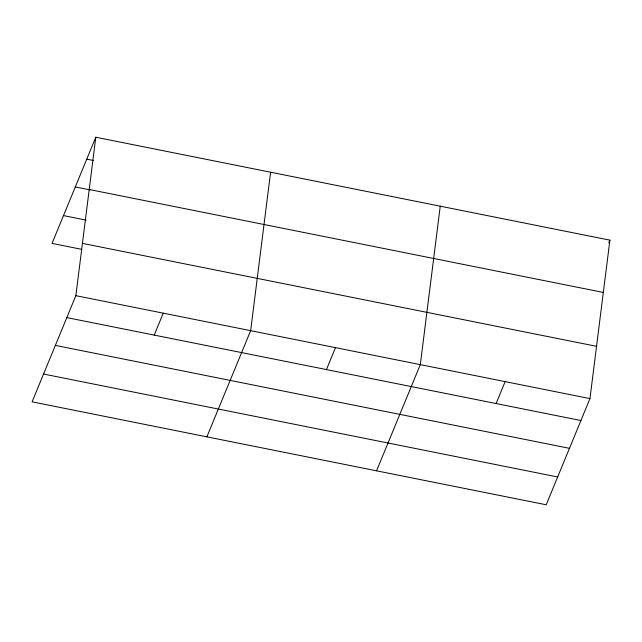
<?xml version="1.0" encoding="UTF-8"?>
<svg xmlns="http://www.w3.org/2000/svg" width="642" height="642" viewBox="0 0 642 642"><rect width="100%" height="100%" fill="white"/><g stroke="black" fill="none" stroke-linecap="round" stroke-linejoin="round"><path stroke-width="0.96" d="M75.86 295.665L95.794 137.219L609.9 240.156L589.966 398.602L546.206 504.781L32.1 401.844L75.86 295.665L589.966 398.602M270.595 172.216L250.661 330.662L206.893 436.841M440.243 206.186L420.309 364.632L376.549 470.811M95.794 137.219L52.034 243.398L81.494 249.297M154.224 335.092L163.261 313.168M326.449 369.575L335.485 347.651M496.097 403.545L505.142 381.621M608.768 242.901L609.9 240.156M86.758 159.152L93.636 160.524M89.222 189.51L603.319 292.447M75.299 186.95L90.032 189.904M63.494 215.592L86.084 220.118M82.441 243.382L596.546 346.319M66.824 317.597L580.93 420.534M55.364 345.396L569.47 448.333M43.56 374.037L557.665 476.974"/></g></svg>
